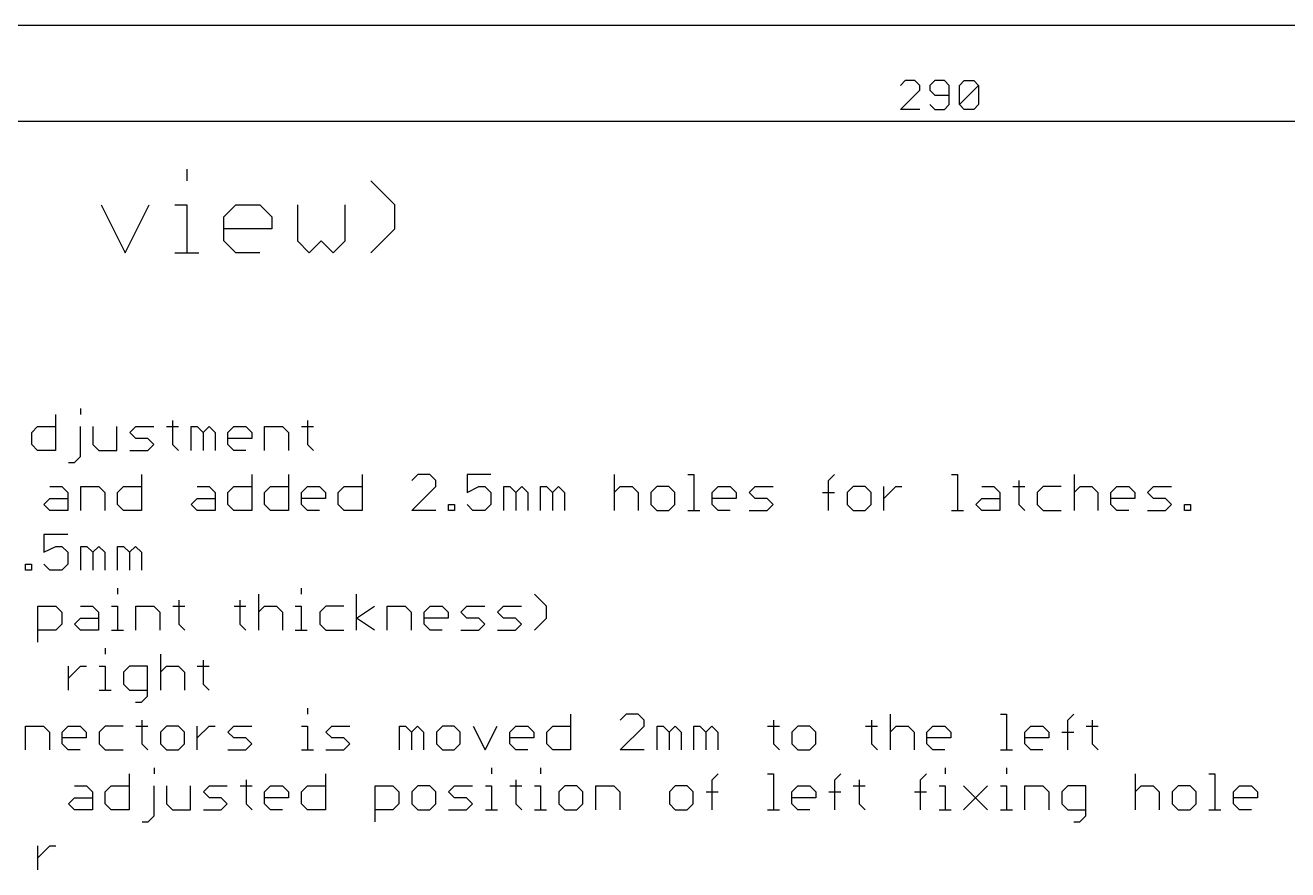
# Model space of a CAD drawing. Extents: x -7 to 590, y -63 to 445.
# Drawn here: x 87.9 to 166.9, y -54.4 to -1.5 of the extents above; entities that cross this region are included whole.
import ezdxf

# ---------------------------------------------------------------- set-up
doc = ezdxf.new("R2010")
doc.units = 0
doc.layers.add('20', color=7, linetype='CONTINUOUS')
doc.layers.add('47', color=2, linetype='CONTINUOUS')

msp = doc.modelspace()

# ---------------------------------------------------------------- linework, layer by layer
at = {"layer": '20'}
msp.add_line((5, -1.5), (285, -1.5), dxfattribs=at)
at = {"layer": '47'}
for p, q in [((143.0137, -4.9701), (142.7139, -5.2698)), ((143.6131, -4.9701), (143.0137, -4.9701)), ((143.9128, -5.2698), (143.6131, -4.9701)), ((143.9128, -5.5695), (143.9128, -5.2698)), ((144.8552, -4.9701), (144.5555, -5.2698)), ((144.5555, -5.2698), (144.5555, -5.5695)), ((145.4547, -4.9701), (144.8552, -4.9701)), ((145.7544, -5.2698), (145.4547, -4.9701)), ((145.7544, -6.4687), (145.7544, -5.2698)), ((146.3971, -5.2698), (146.6968, -4.9701)), ((146.3971, -6.4687), (146.3971, -5.2698)), ((146.3971, -6.4687), (147.596, -5.2698)), ((146.6968, -4.9701), (147.2962, -4.9701)), ((147.2962, -4.9701), (147.596, -5.2698)), ((147.596, -5.2698), (147.596, -6.4687)), ((142.7139, -6.7684), (143.9128, -5.5695)), ((144.5555, -5.5695), (144.8552, -5.8692)), ((144.8552, -5.8692), (145.7544, -5.8692)), ((143.9128, -6.7684), (142.7139, -6.7684)), ((144.5555, -6.4687), (144.8552, -6.7684)), ((144.8552, -6.7684), (145.4547, -6.7684)), ((145.4547, -6.7684), (145.7544, -6.4687)), ((146.6968, -6.7684), (146.3971, -6.4687)), ((147.2962, -6.7684), (146.6968, -6.7684)), ((147.596, -6.4687), (147.2962, -6.7684)), ((0.065, -7.5), (289.935, -7.5)), ((98.0473, -10.5009), (98.0473, -11.2502)), ((111.0738, -12.7488), (109.5752, -11.2502)), ((92.6941, -12.7488), (94.1927, -15.746)), ((94.1927, -15.746), (95.6913, -12.7488)), ((97.298, -12.7488), (98.0473, -12.7488)), ((98.0473, -12.7488), (98.0473, -15.746)), ((100.3673, -13.4981), (101.1166, -12.7488)), ((101.1166, -12.7488), (102.6152, -12.7488)), ((102.6152, -12.7488), (103.3645, -13.4981)), ((104.9712, -12.7488), (104.9712, -14.9967)), ((107.9685, -14.9967), (107.9685, -12.7488)), ((111.0738, -14.2474), (111.0738, -12.7488)), ((100.3673, -14.9967), (100.3673, -13.4981)), ((103.3645, -13.4981), (103.3645, -14.2474)), ((103.3645, -14.2474), (100.3673, -14.2474)), ((101.1166, -15.746), (100.3673, -14.9967)), ((104.9712, -14.9967), (105.7206, -15.746)), ((105.7206, -15.746), (106.4699, -14.9967)), ((106.4699, -14.9967), (107.2192, -15.746)), ((107.2192, -15.746), (107.9685, -14.9967)), ((109.5752, -15.746), (111.0738, -14.2474)), ((97.298, -15.746), (98.7966, -15.746)), ((102.6152, -15.746), (101.1166, -15.746)), ((89.8454, -25.8751), (89.8454, -28.123)), ((91.398, -25.5004), (91.398, -25.8751)), ((88.3468, -26.999), (88.7214, -26.6244)), ((88.7214, -26.6244), (89.8454, -26.6244)), ((91.398, -28.4977), (91.398, -26.6244)), ((92.1834, -26.6244), (92.1834, -27.7483)), ((93.682, -28.123), (93.682, -26.6244)), ((94.4854, -26.999), (94.86, -26.6244)), ((94.86, -26.6244), (95.984, -26.6244)), ((96.7873, -26.6244), (97.5366, -26.6244)), ((97.162, -26.2497), (97.162, -27.7483)), ((98.322, -28.123), (98.322, -26.6244)), ((98.322, -26.6244), (98.6966, -26.6244)), ((98.6966, -26.6244), (99.0713, -26.999)), ((99.0713, -26.999), (99.4459, -26.6244)), ((99.4459, -26.6244), (99.8206, -26.999)), ((100.6239, -26.999), (100.9986, -26.6244)), ((100.9986, -26.6244), (101.7479, -26.6244)), ((101.7479, -26.6244), (102.1225, -26.999)), ((102.9259, -28.123), (102.9259, -26.6244)), ((102.9259, -26.6244), (104.0499, -26.6244)), ((104.0499, -26.6244), (104.4245, -26.999)), ((105.2279, -26.6244), (105.9772, -26.6244)), ((105.6025, -26.2497), (105.6025, -27.7483)), ((88.3468, -27.7483), (88.3468, -26.999)), ((94.86, -27.3737), (94.4854, -26.999)), ((95.6093, -27.3737), (94.86, -27.3737)), ((95.984, -27.7483), (95.6093, -27.3737)), ((99.0713, -26.999), (99.0713, -28.123)), ((99.8206, -26.999), (99.8206, -28.123)), ((100.6239, -27.7483), (100.6239, -26.999)), ((102.1225, -27.3737), (100.6239, -27.3737)), ((102.1225, -26.999), (102.1225, -27.3737)), ((104.4245, -26.999), (104.4245, -28.123)), ((88.7214, -28.123), (88.3468, -27.7483)), ((89.8454, -28.123), (88.7214, -28.123)), ((92.1834, -27.7483), (92.558, -28.123)), ((92.558, -28.123), (93.682, -28.123)), ((94.4854, -28.123), (95.6093, -28.123)), ((95.6093, -28.123), (95.984, -27.7483)), ((97.162, -27.7483), (97.5366, -28.123)), ((100.9986, -28.123), (100.6239, -27.7483)), ((101.7479, -28.123), (100.9986, -28.123)), ((105.6025, -27.7483), (105.9772, -28.123)), ((90.6487, -28.8723), (91.0234, -28.8723)), ((91.0234, -28.8723), (91.398, -28.4977)), ((95.2166, -29.6251), (95.2166, -31.873)), ((102.1225, -29.6251), (102.1225, -31.873)), ((104.4245, -29.6251), (104.4245, -31.873)), ((109.0284, -29.6251), (109.0284, -31.873)), ((112.5084, -29.6251), (112.1338, -29.9997)), ((113.2577, -29.6251), (112.5084, -29.6251)), ((113.6324, -29.9997), (113.2577, -29.6251)), ((113.6324, -30.3744), (113.6324, -29.9997)), ((117.0853, -29.6251), (115.5867, -29.6251)), ((115.5867, -29.6251), (115.5867, -30.749)), ((124.7946, -29.6251), (124.7946, -31.873)), ((129.3985, -29.6251), (129.7732, -29.6251)), ((129.7732, -29.6251), (129.7732, -31.873)), ((138.2137, -29.9997), (138.5883, -29.6251)), ((138.2137, -31.873), (138.2137, -29.9997)), ((145.8959, -29.6251), (146.2706, -29.6251)), ((146.2706, -29.6251), (146.2706, -31.873)), ((150.1072, -29.9997), (150.1072, -31.4983)), ((153.5691, -29.6251), (153.5691, -31.873)), ((89.4888, -30.3744), (90.2381, -30.3744)), ((90.2381, -30.3744), (90.6127, -30.749)), ((90.6127, -30.749), (90.6127, -31.873)), ((91.4161, -31.873), (91.4161, -30.3744)), ((91.4161, -30.3744), (92.54, -30.3744)), ((92.54, -30.3744), (92.9147, -30.749)), ((92.9147, -30.749), (92.9147, -31.873)), ((93.718, -30.749), (94.0927, -30.3744)), ((93.718, -31.4983), (93.718, -30.749)), ((94.0927, -30.3744), (95.2166, -30.3744)), ((98.6966, -30.3744), (99.4459, -30.3744)), ((99.4459, -30.3744), (99.8206, -30.749)), ((99.8206, -30.749), (99.8206, -31.873)), ((100.6239, -30.749), (100.9986, -30.3744)), ((100.6239, -31.4983), (100.6239, -30.749)), ((100.9986, -30.3744), (102.1225, -30.3744)), ((102.9259, -30.749), (103.3005, -30.3744)), ((102.9259, -31.4983), (102.9259, -30.749)), ((103.3005, -30.3744), (104.4245, -30.3744)), ((105.2279, -30.749), (105.6025, -30.3744)), ((105.2279, -31.4983), (105.2279, -30.749)), ((105.6025, -30.3744), (106.3518, -30.3744)), ((106.3518, -30.3744), (106.7265, -30.749)), ((106.7265, -30.749), (106.7265, -31.1237)), ((107.5298, -30.749), (107.9045, -30.3744)), ((107.5298, -31.4983), (107.5298, -30.749)), ((107.9045, -30.3744), (109.0284, -30.3744)), ((112.1338, -31.873), (113.6324, -30.3744)), ((115.5867, -30.749), (116.336, -30.3744)), ((116.336, -30.3744), (116.7107, -30.3744)), ((116.7107, -30.3744), (117.0853, -30.749)), ((117.0853, -30.749), (117.0853, -31.4983)), ((117.8887, -31.873), (117.8887, -30.3744)), ((117.8887, -30.3744), (118.2633, -30.3744)), ((118.2633, -30.3744), (118.638, -30.749)), ((118.638, -30.749), (119.0126, -30.3744)), ((118.638, -30.749), (118.638, -31.873)), ((119.0126, -30.3744), (119.3873, -30.749)), ((119.3873, -30.749), (119.3873, -31.873)), ((120.1906, -31.873), (120.1906, -30.3744)), ((120.1906, -30.3744), (120.5653, -30.3744)), ((120.5653, -30.3744), (120.9399, -30.749)), ((120.9399, -30.749), (121.3146, -30.3744)), ((120.9399, -30.749), (120.9399, -31.873)), ((121.3146, -30.3744), (121.6892, -30.749)), ((121.6892, -30.749), (121.6892, -31.873)), ((124.7946, -30.749), (125.1692, -30.3744)), ((125.1692, -30.3744), (125.9185, -30.3744)), ((125.9185, -30.3744), (126.2932, -30.749)), ((126.2932, -30.749), (126.2932, -31.873)), ((127.4712, -30.3744), (127.0965, -30.749)), ((127.0965, -30.749), (127.0965, -31.4983)), ((128.2205, -30.3744), (127.4712, -30.3744)), ((128.5951, -30.749), (128.2205, -30.3744)), ((128.5951, -31.4983), (128.5951, -30.749)), ((130.9331, -30.749), (131.3078, -30.3744)), ((130.9331, -31.4983), (130.9331, -30.749)), ((131.3078, -30.3744), (132.0571, -30.3744)), ((132.0571, -30.3744), (132.4318, -30.749)), ((132.4318, -30.749), (132.4318, -31.1237)), ((133.2351, -30.749), (133.6098, -30.3744)), ((133.6098, -31.1237), (133.2351, -30.749)), ((133.6098, -30.3744), (134.7337, -30.3744)), ((137.839, -30.749), (138.5883, -30.749)), ((139.7483, -30.3744), (139.3737, -30.749)), ((139.3737, -30.749), (139.3737, -31.4983)), ((140.4976, -30.3744), (139.7483, -30.3744)), ((140.8723, -30.749), (140.4976, -30.3744)), ((140.8723, -31.4983), (140.8723, -30.749)), ((141.6756, -31.873), (141.6756, -30.3744)), ((141.6756, -31.1237), (142.425, -30.3744)), ((142.425, -30.3744), (142.7996, -30.3744)), ((147.8052, -30.3744), (148.5545, -30.3744)), ((148.5545, -30.3744), (148.9292, -30.749)), ((148.9292, -30.749), (148.9292, -31.873)), ((149.7325, -30.3744), (150.4818, -30.3744)), ((151.6418, -30.3744), (151.2672, -30.749)), ((151.2672, -30.749), (151.2672, -31.4983)), ((152.7658, -30.3744), (151.6418, -30.3744)), ((153.5691, -30.749), (153.9438, -30.3744)), ((153.9438, -30.3744), (154.6931, -30.3744)), ((154.6931, -30.3744), (155.0677, -30.749)), ((155.0677, -30.749), (155.0677, -31.873)), ((155.8711, -30.749), (156.2458, -30.3744)), ((155.8711, -31.4983), (155.8711, -30.749)), ((156.2458, -30.3744), (156.9951, -30.3744)), ((156.9951, -30.3744), (157.3697, -30.749)), ((157.3697, -30.749), (157.3697, -31.1237)), ((158.1731, -30.749), (158.5477, -30.3744)), ((158.5477, -31.1237), (158.1731, -30.749)), ((158.5477, -30.3744), (159.6717, -30.3744)), ((89.1141, -31.4983), (89.4888, -31.1237)), ((89.4888, -31.873), (89.1141, -31.4983)), ((89.4888, -31.1237), (90.6127, -31.1237)), ((94.0927, -31.873), (93.718, -31.4983)), ((98.322, -31.4983), (98.6966, -31.1237)), ((98.6966, -31.873), (98.322, -31.4983)), ((98.6966, -31.1237), (99.8206, -31.1237)), ((100.9986, -31.873), (100.6239, -31.4983)), ((103.3005, -31.873), (102.9259, -31.4983)), ((106.7265, -31.1237), (105.2279, -31.1237)), ((105.6025, -31.873), (105.2279, -31.4983)), ((107.9045, -31.873), (107.5298, -31.4983)), ((114.4357, -31.873), (114.4357, -31.4983)), ((114.4357, -31.4983), (114.8104, -31.4983)), ((114.8104, -31.4983), (114.8104, -31.873)), ((115.9614, -31.873), (115.5867, -31.4983)), ((117.0853, -31.4983), (116.7107, -31.873)), ((127.0965, -31.4983), (127.4712, -31.873)), ((128.2205, -31.873), (128.5951, -31.4983)), ((132.4318, -31.1237), (130.9331, -31.1237)), ((131.3078, -31.873), (130.9331, -31.4983)), ((134.3591, -31.1237), (133.6098, -31.1237)), ((134.7337, -31.4983), (134.3591, -31.1237)), ((134.3591, -31.873), (134.7337, -31.4983)), ((139.3737, -31.4983), (139.7483, -31.873)), ((140.4976, -31.873), (140.8723, -31.4983)), ((147.4306, -31.4983), (147.8052, -31.1237)), ((147.8052, -31.873), (147.4306, -31.4983)), ((147.8052, -31.1237), (148.9292, -31.1237)), ((150.1072, -31.4983), (150.4818, -31.873)), ((151.2672, -31.4983), (151.6418, -31.873)), ((157.3697, -31.1237), (155.8711, -31.1237)), ((156.2458, -31.873), (155.8711, -31.4983)), ((159.297, -31.1237), (158.5477, -31.1237)), ((159.6717, -31.4983), (159.297, -31.1237)), ((159.297, -31.873), (159.6717, -31.4983)), ((160.475, -31.873), (160.475, -31.4983)), ((160.475, -31.4983), (160.8497, -31.4983)), ((160.8497, -31.4983), (160.8497, -31.873)), ((90.6127, -31.873), (89.4888, -31.873)), ((95.2166, -31.873), (94.0927, -31.873)), ((99.8206, -31.873), (98.6966, -31.873)), ((102.1225, -31.873), (100.9986, -31.873)), ((104.4245, -31.873), (103.3005, -31.873)), ((106.3518, -31.873), (105.6025, -31.873)), ((109.0284, -31.873), (107.9045, -31.873)), ((113.6324, -31.873), (112.1338, -31.873)), ((114.8104, -31.873), (114.4357, -31.873)), ((116.7107, -31.873), (115.9614, -31.873)), ((127.4712, -31.873), (128.2205, -31.873)), ((129.3985, -31.873), (130.1478, -31.873)), ((132.0571, -31.873), (131.3078, -31.873)), ((133.2351, -31.873), (134.3591, -31.873)), ((139.7483, -31.873), (140.4976, -31.873)), ((145.8959, -31.873), (146.6452, -31.873)), ((148.9292, -31.873), (147.8052, -31.873)), ((151.6418, -31.873), (152.7658, -31.873)), ((156.9951, -31.873), (156.2458, -31.873)), ((158.1731, -31.873), (159.297, -31.873)), ((160.8497, -31.873), (160.475, -31.873)), ((90.6127, -33.3751), (89.1141, -33.3751)), ((89.1141, -33.3751), (89.1141, -34.499)), ((89.1141, -34.499), (89.8634, -34.1244)), ((89.8634, -34.1244), (90.2381, -34.1244)), ((90.2381, -34.1244), (90.6127, -34.499)), ((90.6127, -34.499), (90.6127, -35.2483)), ((91.4161, -35.623), (91.4161, -34.1244)), ((91.4161, -34.1244), (91.7907, -34.1244)), ((91.7907, -34.1244), (92.1654, -34.499)), ((92.1654, -34.499), (92.54, -34.1244)), ((92.1654, -34.499), (92.1654, -35.623)), ((92.54, -34.1244), (92.9147, -34.499)), ((92.9147, -34.499), (92.9147, -35.623)), ((93.718, -35.623), (93.718, -34.1244)), ((93.718, -34.1244), (94.0927, -34.1244)), ((94.0927, -34.1244), (94.4673, -34.499)), ((94.4673, -34.499), (94.842, -34.1244)), ((94.4673, -34.499), (94.4673, -35.623)), ((94.842, -34.1244), (95.2166, -34.499)), ((95.2166, -34.499), (95.2166, -35.623)), ((87.9631, -35.623), (87.9631, -35.2483)), ((87.9631, -35.2483), (88.3378, -35.2483)), ((88.3378, -35.2483), (88.3378, -35.623)), ((89.4888, -35.623), (89.1141, -35.2483)), ((90.6127, -35.2483), (90.2381, -35.623)), ((88.3378, -35.623), (87.9631, -35.623)), ((90.2381, -35.623), (89.4888, -35.623)), ((93.709, -36.7504), (93.709, -37.1251)), ((102.5422, -37.1251), (102.5422, -39.373)), ((105.2189, -36.7504), (105.2189, -37.1251)), ((108.6808, -39.373), (108.6808, -37.1251)), ((120.5563, -37.8744), (119.807, -37.1251)), ((88.7304, -40.1223), (88.7304, -37.8744)), ((88.7304, -37.8744), (89.8544, -37.8744)), ((89.8544, -37.8744), (90.2291, -38.249)), ((91.4071, -37.8744), (92.1564, -37.8744)), ((92.1564, -37.8744), (92.531, -38.249)), ((93.3344, -37.8744), (93.709, -37.8744)), ((93.709, -37.8744), (93.709, -39.373)), ((94.869, -39.373), (94.869, -37.8744)), ((94.869, -37.8744), (95.993, -37.8744)), ((95.993, -37.8744), (96.3676, -38.249)), ((97.171, -37.8744), (97.9203, -37.8744)), ((97.5456, -37.4997), (97.5456, -38.9983)), ((101.0076, -37.8744), (101.7569, -37.8744)), ((101.3822, -37.4997), (101.3822, -38.9983)), ((102.5422, -38.249), (102.9169, -37.8744)), ((102.9169, -37.8744), (103.6662, -37.8744)), ((103.6662, -37.8744), (104.0408, -38.249)), ((104.8442, -37.8744), (105.2189, -37.8744)), ((105.2189, -37.8744), (105.2189, -39.373)), ((106.7535, -37.8744), (106.3788, -38.249)), ((107.8775, -37.8744), (106.7535, -37.8744)), ((108.6808, -38.6237), (109.8048, -37.8744)), ((110.5991, -39.373), (110.5991, -37.8744)), ((110.5991, -37.8744), (111.7231, -37.8744)), ((111.7231, -37.8744), (112.0977, -38.249)), ((112.9011, -38.249), (113.2757, -37.8744)), ((113.2757, -37.8744), (114.025, -37.8744)), ((114.025, -37.8744), (114.3997, -38.249)), ((115.203, -38.249), (115.5777, -37.8744)), ((115.5777, -37.8744), (116.7017, -37.8744)), ((117.505, -38.249), (117.8797, -37.8744)), ((117.8797, -37.8744), (119.0036, -37.8744)), ((120.5563, -38.6237), (120.5563, -37.8744)), ((90.2291, -38.249), (90.2291, -38.9983)), ((91.0324, -38.9983), (91.4071, -38.6237)), ((91.4071, -38.6237), (92.531, -38.6237)), ((92.531, -38.249), (92.531, -39.373)), ((96.3676, -38.249), (96.3676, -39.373)), ((104.0408, -38.249), (104.0408, -39.373)), ((106.3788, -38.249), (106.3788, -38.9983)), ((109.8048, -39.373), (108.6808, -38.6237)), ((112.0977, -38.249), (112.0977, -39.373)), ((112.9011, -38.9983), (112.9011, -38.249)), ((114.3997, -38.6237), (112.9011, -38.6237)), ((114.3997, -38.249), (114.3997, -38.6237)), ((115.5777, -38.6237), (115.203, -38.249)), ((116.327, -38.6237), (115.5777, -38.6237)), ((116.7017, -38.9983), (116.327, -38.6237)), ((117.8797, -38.6237), (117.505, -38.249)), ((118.629, -38.6237), (117.8797, -38.6237)), ((119.0036, -38.9983), (118.629, -38.6237)), ((119.807, -39.373), (120.5563, -38.6237)), ((89.8544, -39.373), (88.7304, -39.373)), ((90.2291, -38.9983), (89.8544, -39.373)), ((91.4071, -39.373), (91.0324, -38.9983)), ((92.531, -39.373), (91.4071, -39.373)), ((93.3344, -39.373), (94.0837, -39.373)), ((97.5456, -38.9983), (97.9203, -39.373)), ((101.3822, -38.9983), (101.7569, -39.373)), ((104.8442, -39.373), (105.5935, -39.373)), ((106.3788, -38.9983), (106.7535, -39.373)), ((106.7535, -39.373), (107.8775, -39.373)), ((113.2757, -39.373), (112.9011, -38.9983)), ((114.025, -39.373), (113.2757, -39.373)), ((115.203, -39.373), (116.327, -39.373)), ((116.327, -39.373), (116.7017, -38.9983)), ((117.505, -39.373), (118.629, -39.373)), ((118.629, -39.373), (119.0036, -38.9983)), ((92.9417, -40.5004), (92.9417, -40.8751)), ((96.4037, -40.8751), (96.4037, -43.123)), ((90.6487, -43.123), (90.6487, -41.6244)), ((90.6487, -42.3737), (91.398, -41.6244)), ((91.398, -41.6244), (91.7727, -41.6244)), ((92.567, -41.6244), (92.9417, -41.6244)), ((92.9417, -41.6244), (92.9417, -43.123)), ((94.4763, -41.6244), (94.1017, -41.999)), ((95.6003, -41.6244), (94.4763, -41.6244)), ((95.6003, -43.4977), (95.6003, -41.6244)), ((96.4037, -41.999), (96.7783, -41.6244)), ((96.7783, -41.6244), (97.5276, -41.6244)), ((97.5276, -41.6244), (97.9023, -41.999)), ((98.7056, -41.6244), (99.4549, -41.6244)), ((99.0803, -41.2497), (99.0803, -42.7483)), ((94.1017, -41.999), (94.1017, -42.7483)), ((97.9023, -41.999), (97.9023, -43.123)), ((92.567, -43.123), (93.3164, -43.123)), ((94.1017, -42.7483), (94.4763, -43.123)), ((94.4763, -43.123), (95.6003, -43.123)), ((99.0803, -42.7483), (99.4549, -43.123)), ((94.851, -43.8723), (95.2257, -43.8723)), ((95.2257, -43.8723), (95.6003, -43.4977)), ((95.2437, -44.9997), (95.2437, -46.4983)), ((105.6025, -44.2504), (105.6025, -44.6251)), ((122.0729, -44.6251), (122.0729, -46.873)), ((125.5529, -44.6251), (125.1782, -44.9997)), ((126.3022, -44.6251), (125.5529, -44.6251)), ((126.6768, -44.9997), (126.3022, -44.6251)), ((126.6768, -45.3744), (126.6768, -44.9997)), ((134.7607, -44.9997), (134.7607, -46.4983)), ((140.8993, -44.9997), (140.8993, -46.4983)), ((142.0593, -44.6251), (142.0593, -46.873)), ((148.9652, -44.6251), (149.3399, -44.6251)), ((149.3399, -44.6251), (149.3399, -46.873)), ((153.1765, -44.9997), (153.5511, -44.6251)), ((153.1765, -46.873), (153.1765, -44.9997)), ((154.7111, -44.9997), (154.7111, -46.4983)), ((87.9631, -46.873), (87.9631, -45.3744)), ((87.9631, -45.3744), (89.0871, -45.3744)), ((89.0871, -45.3744), (89.4617, -45.749)), ((89.4617, -45.749), (89.4617, -46.873)), ((90.2651, -45.749), (90.6397, -45.3744)), ((90.2651, -46.4983), (90.2651, -45.749)), ((90.6397, -45.3744), (91.389, -45.3744)), ((91.389, -45.3744), (91.7637, -45.749)), ((91.7637, -45.749), (91.7637, -46.1237)), ((92.9417, -45.3744), (92.567, -45.749)), ((92.567, -45.749), (92.567, -46.4983)), ((94.0657, -45.3744), (92.9417, -45.3744)), ((94.869, -45.3744), (95.6183, -45.3744)), ((96.7783, -45.3744), (96.4037, -45.749)), ((96.4037, -45.749), (96.4037, -46.4983)), ((97.5276, -45.3744), (96.7783, -45.3744)), ((97.9023, -45.749), (97.5276, -45.3744)), ((97.9023, -46.4983), (97.9023, -45.749)), ((98.7056, -46.873), (98.7056, -45.3744)), ((98.7056, -46.1237), (99.4549, -45.3744)), ((99.4549, -45.3744), (99.8296, -45.3744)), ((100.6239, -45.749), (100.9986, -45.3744)), ((100.9986, -46.1237), (100.6239, -45.749)), ((100.9986, -45.3744), (102.1225, -45.3744)), ((105.2279, -45.3744), (105.6025, -45.3744)), ((105.6025, -45.3744), (105.6025, -46.873)), ((106.7625, -45.749), (107.1372, -45.3744)), ((107.1372, -46.1237), (106.7625, -45.749)), ((107.1372, -45.3744), (108.2611, -45.3744)), ((111.3664, -46.873), (111.3664, -45.3744)), ((111.3664, -45.3744), (111.7411, -45.3744)), ((111.7411, -45.3744), (112.1157, -45.749)), ((112.1157, -45.749), (112.4904, -45.3744)), ((112.1157, -45.749), (112.1157, -46.873)), ((112.4904, -45.3744), (112.865, -45.749)), ((112.865, -45.749), (112.865, -46.873)), ((114.0431, -45.3744), (113.6684, -45.749)), ((113.6684, -45.749), (113.6684, -46.4983)), ((114.7924, -45.3744), (114.0431, -45.3744)), ((115.167, -45.749), (114.7924, -45.3744)), ((115.167, -46.4983), (115.167, -45.749)), ((115.9704, -45.3744), (116.7197, -46.873)), ((116.7197, -46.873), (117.469, -45.3744)), ((118.2723, -45.749), (118.647, -45.3744)), ((118.2723, -46.4983), (118.2723, -45.749)), ((118.647, -45.3744), (119.3963, -45.3744)), ((119.3963, -45.3744), (119.7709, -45.749)), ((119.7709, -45.749), (119.7709, -46.1237)), ((120.5743, -45.749), (120.9489, -45.3744)), ((120.5743, -46.4983), (120.5743, -45.749)), ((120.9489, -45.3744), (122.0729, -45.3744)), ((125.1782, -46.873), (126.6768, -45.3744)), ((127.4802, -46.873), (127.4802, -45.3744)), ((127.4802, -45.3744), (127.8548, -45.3744)), ((127.8548, -45.3744), (128.2295, -45.749)), ((128.2295, -45.749), (128.6042, -45.3744)), ((128.2295, -45.749), (128.2295, -46.873)), ((128.6042, -45.3744), (128.9788, -45.749)), ((128.9788, -45.749), (128.9788, -46.873)), ((129.7822, -46.873), (129.7822, -45.3744)), ((129.7822, -45.3744), (130.1568, -45.3744)), ((130.1568, -45.3744), (130.5315, -45.749)), ((130.5315, -45.749), (130.9061, -45.3744)), ((130.5315, -45.749), (130.5315, -46.873)), ((130.9061, -45.3744), (131.2808, -45.749)), ((131.2808, -45.749), (131.2808, -46.873)), ((134.3861, -45.3744), (135.1354, -45.3744)), ((136.2954, -45.3744), (135.9207, -45.749)), ((135.9207, -45.749), (135.9207, -46.4983)), ((137.0447, -45.3744), (136.2954, -45.3744)), ((137.4193, -45.749), (137.0447, -45.3744)), ((137.4193, -46.4983), (137.4193, -45.749)), ((140.5247, -45.3744), (141.274, -45.3744)), ((142.0593, -45.749), (142.434, -45.3744)), ((142.434, -45.3744), (143.1833, -45.3744)), ((143.1833, -45.3744), (143.5579, -45.749)), ((143.5579, -45.749), (143.5579, -46.873)), ((144.3613, -45.749), (144.7359, -45.3744)), ((144.3613, -46.4983), (144.3613, -45.749)), ((144.7359, -45.3744), (145.4852, -45.3744)), ((145.4852, -45.3744), (145.8599, -45.749)), ((145.8599, -45.749), (145.8599, -46.1237)), ((150.4998, -45.749), (150.8745, -45.3744)), ((150.4998, -46.4983), (150.4998, -45.749)), ((150.8745, -45.3744), (151.6238, -45.3744)), ((151.6238, -45.3744), (151.9985, -45.749)), ((151.9985, -45.749), (151.9985, -46.1237)), ((152.8018, -45.749), (153.5511, -45.749)), ((154.3365, -45.3744), (155.0858, -45.3744)), ((91.7637, -46.1237), (90.2651, -46.1237)), ((90.6397, -46.873), (90.2651, -46.4983)), ((92.567, -46.4983), (92.9417, -46.873)), ((95.2437, -46.4983), (95.6183, -46.873)), ((96.4037, -46.4983), (96.7783, -46.873)), ((97.5276, -46.873), (97.9023, -46.4983)), ((101.7479, -46.1237), (100.9986, -46.1237)), ((102.1225, -46.4983), (101.7479, -46.1237)), ((101.7479, -46.873), (102.1225, -46.4983)), ((107.8865, -46.1237), (107.1372, -46.1237)), ((108.2611, -46.4983), (107.8865, -46.1237)), ((107.8865, -46.873), (108.2611, -46.4983)), ((113.6684, -46.4983), (114.0431, -46.873)), ((114.7924, -46.873), (115.167, -46.4983)), ((119.7709, -46.1237), (118.2723, -46.1237)), ((118.647, -46.873), (118.2723, -46.4983)), ((120.9489, -46.873), (120.5743, -46.4983)), ((134.7607, -46.4983), (135.1354, -46.873)), ((135.9207, -46.4983), (136.2954, -46.873)), ((137.0447, -46.873), (137.4193, -46.4983)), ((140.8993, -46.4983), (141.274, -46.873)), ((145.8599, -46.1237), (144.3613, -46.1237)), ((144.7359, -46.873), (144.3613, -46.4983)), ((151.9985, -46.1237), (150.4998, -46.1237)), ((150.8745, -46.873), (150.4998, -46.4983)), ((154.7111, -46.4983), (155.0858, -46.873)), ((91.389, -46.873), (90.6397, -46.873)), ((92.9417, -46.873), (94.0657, -46.873)), ((96.7783, -46.873), (97.5276, -46.873)), ((100.6239, -46.873), (101.7479, -46.873)), ((105.2279, -46.873), (105.9772, -46.873)), ((106.7625, -46.873), (107.8865, -46.873)), ((114.0431, -46.873), (114.7924, -46.873)), ((119.3963, -46.873), (118.647, -46.873)), ((122.0729, -46.873), (120.9489, -46.873)), ((126.6768, -46.873), (125.1782, -46.873)), ((136.2954, -46.873), (137.0447, -46.873)), ((145.4852, -46.873), (144.7359, -46.873)), ((148.9652, -46.873), (149.7145, -46.873)), ((151.6238, -46.873), (150.8745, -46.873)), ((96.002, -48.0004), (96.002, -48.3751)), ((117.1123, -48.0004), (117.1123, -48.3751)), ((120.1816, -48.0004), (120.1816, -48.3751)), ((145.5032, -48.0004), (145.5032, -48.3751)), ((149.3399, -48.0004), (149.3399, -48.3751)), ((94.4493, -48.3751), (94.4493, -50.623)), ((101.7659, -48.7497), (101.7659, -50.2483)), ((106.7265, -48.3751), (106.7265, -50.623)), ((118.647, -48.7497), (118.647, -50.2483)), ((130.9241, -48.7497), (131.2988, -48.3751)), ((130.9241, -50.623), (130.9241, -48.7497)), ((134.3861, -48.3751), (134.7607, -48.3751)), ((134.7607, -48.3751), (134.7607, -50.623)), ((138.5974, -48.7497), (138.972, -48.3751)), ((138.5974, -50.623), (138.5974, -48.7497)), ((140.132, -48.7497), (140.132, -50.2483)), ((143.9686, -48.7497), (144.3433, -48.3751)), ((143.9686, -50.623), (143.9686, -48.7497)), ((157.4057, -48.3751), (157.4057, -50.623)), ((162.0097, -48.3751), (162.3843, -48.3751)), ((162.3843, -48.3751), (162.3843, -50.623)), ((91.0234, -49.1244), (91.7727, -49.1244)), ((91.7727, -49.1244), (92.1474, -49.499)), ((92.1474, -49.499), (92.1474, -50.623)), ((92.9507, -49.499), (93.3254, -49.1244)), ((92.9507, -50.2483), (92.9507, -49.499)), ((93.3254, -49.1244), (94.4493, -49.1244)), ((96.002, -50.9977), (96.002, -49.1244)), ((96.7873, -49.1244), (96.7873, -50.2483)), ((98.2859, -50.623), (98.2859, -49.1244)), ((99.0893, -49.499), (99.4639, -49.1244)), ((99.4639, -49.8737), (99.0893, -49.499)), ((99.4639, -49.1244), (100.5879, -49.1244)), ((101.3912, -49.1244), (102.1406, -49.1244)), ((102.9259, -49.499), (103.3005, -49.1244)), ((102.9259, -50.2483), (102.9259, -49.499)), ((103.3005, -49.1244), (104.0499, -49.1244)), ((104.0499, -49.1244), (104.4245, -49.499)), ((104.4245, -49.499), (104.4245, -49.8737)), ((105.2279, -49.499), (105.6025, -49.1244)), ((105.2279, -50.2483), (105.2279, -49.499)), ((105.6025, -49.1244), (106.7265, -49.1244)), ((109.8318, -51.3723), (109.8318, -49.1244)), ((109.8318, -49.1244), (110.9557, -49.1244)), ((110.9557, -49.1244), (111.3304, -49.499)), ((111.3304, -49.499), (111.3304, -50.2483)), ((112.5084, -49.1244), (112.1338, -49.499)), ((112.1338, -49.499), (112.1338, -50.2483)), ((113.2577, -49.1244), (112.5084, -49.1244)), ((113.6324, -49.499), (113.2577, -49.1244)), ((113.6324, -50.2483), (113.6324, -49.499)), ((114.4357, -49.499), (114.8104, -49.1244)), ((114.8104, -49.8737), (114.4357, -49.499)), ((114.8104, -49.1244), (115.9343, -49.1244)), ((116.7377, -49.1244), (117.1123, -49.1244)), ((117.1123, -49.1244), (117.1123, -50.623)), ((118.2723, -49.1244), (119.0216, -49.1244)), ((119.807, -49.1244), (120.1816, -49.1244)), ((120.1816, -49.1244), (120.1816, -50.623)), ((121.7163, -49.1244), (121.3416, -49.499)), ((121.3416, -49.499), (121.3416, -50.2483)), ((122.4656, -49.1244), (121.7163, -49.1244)), ((122.8402, -49.499), (122.4656, -49.1244)), ((122.8402, -50.2483), (122.8402, -49.499)), ((123.6436, -50.623), (123.6436, -49.1244)), ((123.6436, -49.1244), (124.7675, -49.1244)), ((124.7675, -49.1244), (125.1422, -49.499)), ((125.1422, -49.499), (125.1422, -50.623)), ((128.6222, -49.1244), (128.2475, -49.499)), ((128.2475, -49.499), (128.2475, -50.2483)), ((129.3715, -49.1244), (128.6222, -49.1244)), ((129.7461, -49.499), (129.3715, -49.1244)), ((129.7461, -50.2483), (129.7461, -49.499)), ((130.5495, -49.499), (131.2988, -49.499)), ((135.9207, -49.499), (136.2954, -49.1244)), ((135.9207, -50.2483), (135.9207, -49.499)), ((136.2954, -49.1244), (137.0447, -49.1244)), ((137.0447, -49.1244), (137.4193, -49.499)), ((137.4193, -49.499), (137.4193, -49.8737)), ((138.2227, -49.499), (138.972, -49.499)), ((139.7573, -49.1244), (140.5066, -49.1244)), ((143.594, -49.499), (144.3433, -49.499)), ((145.1286, -49.1244), (145.5032, -49.1244)), ((145.5032, -49.1244), (145.5032, -50.623)), ((146.6632, -49.1244), (148.1619, -50.623)), ((146.6632, -50.623), (148.1619, -49.1244)), ((148.9652, -49.1244), (149.3399, -49.1244)), ((149.3399, -49.1244), (149.3399, -50.623)), ((150.4998, -50.623), (150.4998, -49.1244)), ((150.4998, -49.1244), (151.6238, -49.1244)), ((151.6238, -49.1244), (151.9985, -49.499)), ((151.9985, -49.499), (151.9985, -50.623)), ((153.1765, -49.1244), (152.8018, -49.499)), ((152.8018, -49.499), (152.8018, -50.2483)), ((154.3004, -49.1244), (153.1765, -49.1244)), ((154.3004, -50.9977), (154.3004, -49.1244)), ((157.4057, -49.499), (157.7804, -49.1244)), ((157.7804, -49.1244), (158.5297, -49.1244)), ((158.5297, -49.1244), (158.9044, -49.499)), ((158.9044, -49.499), (158.9044, -50.623)), ((160.0824, -49.1244), (159.7077, -49.499)), ((159.7077, -49.499), (159.7077, -50.2483)), ((160.8317, -49.1244), (160.0824, -49.1244)), ((161.2063, -49.499), (160.8317, -49.1244)), ((161.2063, -50.2483), (161.2063, -49.499)), ((163.5443, -49.499), (163.919, -49.1244)), ((163.5443, -50.2483), (163.5443, -49.499)), ((163.919, -49.1244), (164.6683, -49.1244)), ((164.6683, -49.1244), (165.0429, -49.499)), ((165.0429, -49.499), (165.0429, -49.8737)), ((90.6487, -50.2483), (91.0234, -49.8737)), ((91.0234, -50.623), (90.6487, -50.2483)), ((91.0234, -49.8737), (92.1474, -49.8737)), ((93.3254, -50.623), (92.9507, -50.2483)), ((96.7873, -50.2483), (97.162, -50.623)), ((100.2132, -49.8737), (99.4639, -49.8737)), ((100.5879, -50.2483), (100.2132, -49.8737)), ((100.2132, -50.623), (100.5879, -50.2483)), ((101.7659, -50.2483), (102.1406, -50.623)), ((104.4245, -49.8737), (102.9259, -49.8737)), ((103.3005, -50.623), (102.9259, -50.2483)), ((105.6025, -50.623), (105.2279, -50.2483)), ((111.3304, -50.2483), (110.9557, -50.623)), ((112.1338, -50.2483), (112.5084, -50.623)), ((113.2577, -50.623), (113.6324, -50.2483)), ((115.5597, -49.8737), (114.8104, -49.8737)), ((115.9343, -50.2483), (115.5597, -49.8737)), ((115.5597, -50.623), (115.9343, -50.2483)), ((118.647, -50.2483), (119.0216, -50.623)), ((121.3416, -50.2483), (121.7163, -50.623)), ((122.4656, -50.623), (122.8402, -50.2483)), ((128.2475, -50.2483), (128.6222, -50.623)), ((129.3715, -50.623), (129.7461, -50.2483)), ((137.4193, -49.8737), (135.9207, -49.8737)), ((136.2954, -50.623), (135.9207, -50.2483)), ((140.132, -50.2483), (140.5066, -50.623)), ((152.8018, -50.2483), (153.1765, -50.623)), ((159.7077, -50.2483), (160.0824, -50.623)), ((160.8317, -50.623), (161.2063, -50.2483)), ((165.0429, -49.8737), (163.5443, -49.8737)), ((163.919, -50.623), (163.5443, -50.2483)), ((92.1474, -50.623), (91.0234, -50.623)), ((94.4493, -50.623), (93.3254, -50.623)), ((95.6273, -51.3723), (96.002, -50.9977)), ((97.162, -50.623), (98.2859, -50.623)), ((99.0893, -50.623), (100.2132, -50.623)), ((104.0499, -50.623), (103.3005, -50.623)), ((106.7265, -50.623), (105.6025, -50.623)), ((110.9557, -50.623), (109.8318, -50.623)), ((112.5084, -50.623), (113.2577, -50.623)), ((114.4357, -50.623), (115.5597, -50.623)), ((116.7377, -50.623), (117.487, -50.623)), ((119.807, -50.623), (120.5563, -50.623)), ((121.7163, -50.623), (122.4656, -50.623)), ((128.6222, -50.623), (129.3715, -50.623)), ((134.3861, -50.623), (135.1354, -50.623)), ((137.0447, -50.623), (136.2954, -50.623)), ((145.1286, -50.623), (145.8779, -50.623)), ((148.9652, -50.623), (149.7145, -50.623)), ((153.1765, -50.623), (154.3004, -50.623)), ((153.9258, -51.3723), (154.3004, -50.9977)), ((160.0824, -50.623), (160.8317, -50.623)), ((162.0097, -50.623), (162.759, -50.623)), ((164.6683, -50.623), (163.919, -50.623)), ((95.2527, -51.3723), (95.6273, -51.3723)), ((153.5511, -51.3723), (153.9258, -51.3723)), ((88.7304, -54.373), (88.7304, -52.8744)), ((88.7304, -53.6237), (89.4797, -52.8744)), ((89.4797, -52.8744), (89.8544, -52.8744))]:
    msp.add_line(p, q, dxfattribs=at)

doc.saveas('drawing.dxf')
